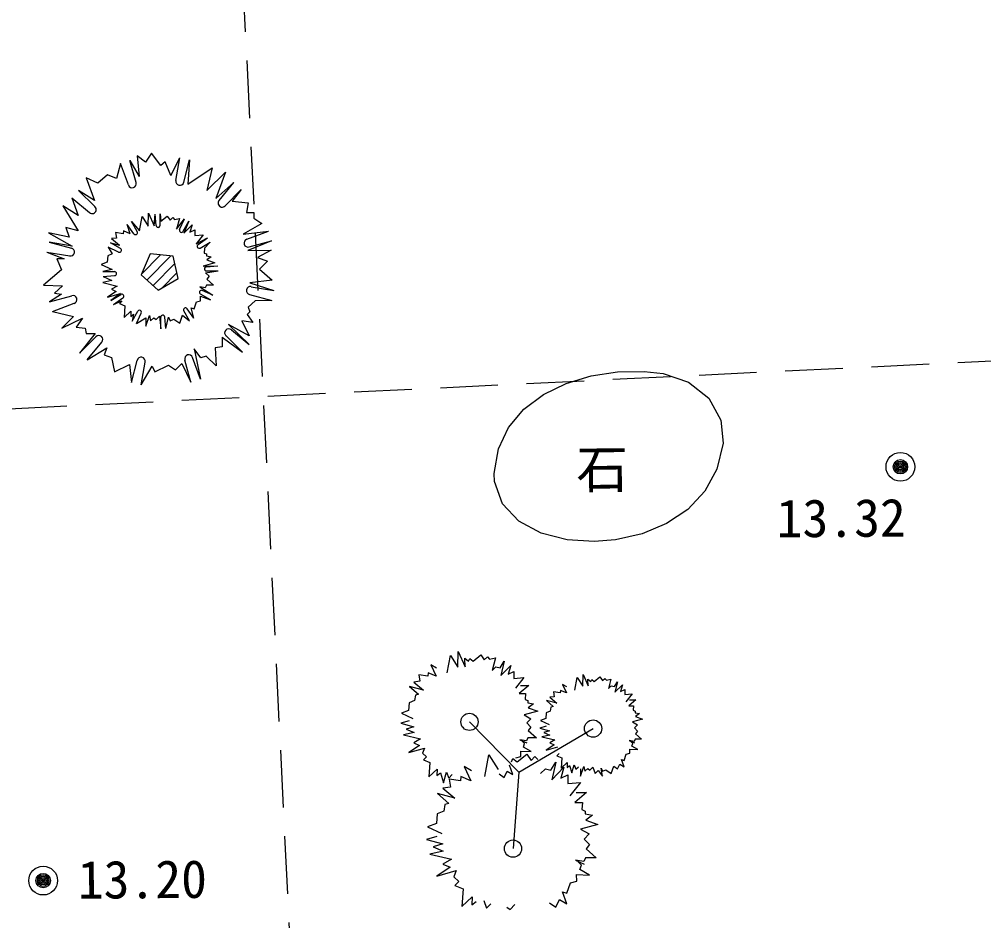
# Model space of a CAD drawing. Units: millimetres on the paper. Extents: x -297 to 277, y -210 to 190.
# Drawn here: x -156.27 to -122.75, y -73.06 to -41.72 of the extents above; entities that cross this region are included whole.
import ezdxf
from ezdxf.enums import TextEntityAlignment as Align

# ---------------------------------------------------------------- set-up
doc = ezdxf.new("R2010")
doc.units = ezdxf.units.MM
doc.header["$PDMODE"] = 32
doc.header["$PDSIZE"] = 1
doc.linetypes.add('DASHED2', pattern=[3, 2, -1])
doc.layers.add('0-1_2003', color=4, linetype='Continuous')
doc.layers.add('0-2_2004', color=4, linetype='DASHED2')
doc.styles.add('ＭＳ ゴシック', font='')
doc.styles.get('ＭＳ ゴシック').set_extended_font_data('MS Gothic')

msp = doc.modelspace()

# ---------------------------------------------------------------- linework, layer by layer
at = {"layer": '0-1_2003', "color": 5}
for p, q in [((-151.009, -47.151), (-150.695, -46.541)), ((-150.829, -47.33), (-150.695, -46.541)), ((-152.757, -46.735), (-152.886, -47.257)), ((-152.478, -47.485), (-152.757, -46.735)), ((-152.213, -47.4), (-152.425, -46.628)), ((-152.425, -46.628), (-152.104, -47.189)), ((-150.556, -47.389), (-150.354, -46.614)), ((-150.354, -46.614), (-150.413, -47.46)), ((-153.95, -47.233), (-153.657, -48.021)), ((-149.439, -47.954), (-148.813, -47.404)), ((-149.323, -48.02), (-148.813, -47.404)), ((-154.211, -47.675), (-153.642, -48.237)), ((-153.657, -48.021), (-154.211, -47.675)), ((-149.116, -48.207), (-148.554, -47.638)), ((-148.554, -47.638), (-148.875, -48.044)), ((-154.445, -47.934), (-153.829, -48.444)), ((-154.445, -47.934), (-154.223, -48.549)), ((-151.578, -48.91), (-151.551, -48.494)), ((-151.514, -48.892), (-151.551, -48.494)), ((-151.374, -48.885), (-151.377, -48.485)), ((-151.377, -48.485), (-151.347, -48.742)), ((-152.29, -49.18), (-152.522, -48.854)), ((-152.417, -49.181), (-152.522, -48.854)), ((-152.173, -49.105), (-152.375, -48.76)), ((-152.375, -48.76), (-152.097, -49.079)), ((-150.803, -49.015), (-150.531, -48.667)), ((-150.697, -49.03), (-150.531, -48.667)), ((-150.573, -49.094), (-150.375, -48.746)), ((-150.375, -48.746), (-150.548, -49.157)), ((-148.492, -49.199), (-147.614, -49.092)), ((-148.364, -49.371), (-147.614, -49.092)), ((-155.234, -49.475), (-154.46, -49.677)), ((-154.435, -49.614), (-155.234, -49.475)), ((-152.755, -49.694), (-153.102, -49.497)), ((-153.102, -49.497), (-152.791, -49.581)), ((-150.125, -49.531), (-149.733, -49.327)), ((-150.059, -49.559), (-149.733, -49.327)), ((-149.984, -49.676), (-149.638, -49.473)), ((-149.638, -49.473), (-149.836, -49.683)), ((-147.507, -49.424), (-148.332, -49.761)), ((-148.278, -49.636), (-147.507, -49.424)), ((-155.308, -49.817), (-154.519, -49.95)), ((-155.308, -49.817), (-154.714, -50.054)), ((-152.818, -49.818), (-153.182, -49.652)), ((-153.182, -49.652), (-153.043, -49.882)), ((-151.376, -49.925), (-152.023, -50.581)), ((-153.428, -50.249), (-153.046, -50.425)), ((-151.003, -49.95), (-151.834, -50.793)), ((-150.864, -50.213), (-151.623, -50.981)), ((-153.046, -50.425), (-153.364, -50.498)), ((-153.364, -50.498), (-152.964, -50.496)), ((-150.792, -50.542), (-151.315, -51.072)), ((-149.876, -50.303), (-149.373, -50.297)), ((-149.797, -50.535), (-149.364, -50.472)), ((-149.771, -50.335), (-149.373, -50.297)), ((-149.764, -50.474), (-149.364, -50.472)), ((-153.355, -50.672), (-152.957, -50.635)), ((-153.355, -50.672), (-153.059, -50.811)), ((-148.262, -50.887), (-147.42, -51.153)), ((-154.799, -51.275), (-155.221, -51.546)), ((-152.758, -51.263), (-153.089, -51.496)), ((-149.993, -51.023), (-149.546, -51.318)), ((-149.625, -51.473), (-149.973, -51.276)), ((-149.546, -51.318), (-149.909, -51.152)), ((-148.209, -51.02), (-147.42, -51.153)), ((-155.221, -51.546), (-154.449, -51.334)), ((-155.113, -51.878), (-154.364, -51.599)), ((-153.089, -51.496), (-152.744, -51.294)), ((-152.995, -51.643), (-152.668, -51.411)), ((-152.995, -51.643), (-152.701, -51.517)), ((-149.969, -51.355), (-149.625, -51.473)), ((-148.267, -51.293), (-147.493, -51.495)), ((-147.493, -51.495), (-148.07, -51.512)), ((-155.113, -51.878), (-154.387, -52.054)), ((-152.352, -52.224), (-152.155, -51.876)), ((-152.197, -52.303), (-152.03, -51.94)), ((-150.352, -52.21), (-150.555, -51.865)), ((-150.206, -52.116), (-150.437, -51.789)), ((-150.206, -52.116), (-150.298, -51.755)), ((-152.299, -51.979), (-152.352, -52.224)), ((-152.197, -52.303), (-151.878, -52.109)), ((-151.403, -52.05), (-151.351, -52.485)), ((-151.351, -52.485), (-151.353, -52.085)), ((-151.176, -52.476), (-151.214, -52.078)), ((-151.176, -52.476), (-151.082, -52.081)), ((-150.595, -52.012), (-150.352, -52.21)), ((-149.003, -52.332), (-148.283, -53.036)), ((-148.899, -52.526), (-148.283, -53.036)), ((-153.632, -52.644), (-154.173, -53.332)), ((-154.173, -53.332), (-153.612, -52.763)), ((-153.915, -53.566), (-153.404, -52.95)), ((-149.22, -52.771), (-148.517, -53.295)), ((-149.086, -52.733), (-148.517, -53.295)), ((-153.915, -53.566), (-153.222, -53.142)), ((-150.187, -53.184), (-149.971, -54.235)), ((-152.373, -54.355), (-152.172, -53.581)), ((-150.303, -54.342), (-150.515, -53.57)), ((-149.971, -54.235), (-150.249, -53.485)), ((-152.436, -53.731), (-152.373, -54.355)), ((-152.032, -54.429), (-151.899, -53.64)), ((-152.032, -54.429), (-151.654, -53.789)), ((-150.622, -53.688), (-150.303, -54.342)), ((-141.395, -64.441), (-141.279, -63.843)), ((-141.279, -63.843), (-141.024, -64.253)), ((-141.024, -64.253), (-141.014, -63.708)), ((-141.014, -63.708), (-140.772, -64.238)), ((-140.787, -63.932), (-140.654, -64.038)), ((-140.772, -64.238), (-140.787, -63.932)), ((-140.654, -64.038), (-140.615, -63.945)), ((-140.615, -63.945), (-140.494, -64.037)), ((-140.494, -64.037), (-140.23, -63.822)), ((-140.23, -63.822), (-140.11, -63.994)), ((-140.11, -63.994), (-140.004, -63.887)), ((-140.004, -63.887), (-139.924, -63.966)), ((-139.924, -63.966), (-139.725, -63.925)), ((-139.725, -63.925), (-139.842, -64.364)), ((-141.967, -64.166), (-141.779, -64.563)), ((-141.767, -64.284), (-141.967, -64.166)), ((-139.842, -64.364), (-139.71, -64.231)), ((-139.71, -64.231), (-139.564, -64.269)), ((-139.564, -64.269), (-139.419, -64.043)), ((-139.419, -64.043), (-139.535, -64.535)), ((-139.535, -64.535), (-139.192, -64.187)), ((-139.192, -64.187), (-139.283, -64.493)), ((-142.39, -64.514), (-142.348, -64.739)), ((-142.071, -64.565), (-142.39, -64.514)), ((-142.058, -64.445), (-142.071, -64.565)), ((-141.779, -64.563), (-142.058, -64.445)), ((-139.283, -64.493), (-139.085, -64.399)), ((-139.085, -64.399), (-139.083, -64.638)), ((-139.083, -64.638), (-138.738, -64.609)), ((-138.738, -64.609), (-139.028, -64.983)), ((-142.706, -64.914), (-142.399, -65.191)), ((-142.227, -65.044), (-142.706, -64.914)), ((-142.348, -64.739), (-142.561, -64.767)), ((-142.561, -64.767), (-142.227, -65.044)), ((-138.564, -64.887), (-138.894, -65.168)), ((-138.856, -64.889), (-138.564, -64.887)), ((-142.505, -65.218), (-142.53, -65.404)), ((-142.399, -65.191), (-142.505, -65.218)), ((-138.894, -65.168), (-138.681, -65.166)), ((-138.681, -65.166), (-138.693, -65.366)), ((-142.715, -65.485), (-142.74, -65.751)), ((-142.53, -65.404), (-142.715, -65.485)), ((-138.693, -65.366), (-138.6, -65.405)), ((-138.6, -65.405), (-138.6, -65.484)), ((-138.6, -65.484), (-138.4, -65.523)), ((-138.4, -65.523), (-138.585, -65.657)), ((-138.585, -65.657), (-138.253, -65.774)), ((-142.74, -65.751), (-142.992, -65.845)), ((-142.992, -65.845), (-142.592, -66.029)), ((-138.253, -65.774), (-138.73, -65.91)), ((-142.724, -66.109), (-143.016, -66.191)), ((-143.016, -66.191), (-142.564, -66.321)), ((-142.564, -66.321), (-142.829, -66.402)), ((-138.635, -66.188), (-138.488, -66.333)), ((-138.488, -66.333), (-138.58, -66.453)), ((-142.549, -66.52), (-142.92, -66.602)), ((-142.92, -66.602), (-142.322, -66.744)), ((-142.829, -66.402), (-142.549, -66.52)), ((-138.58, -66.453), (-138.3, -66.704)), ((-142.36, -66.97), (-142.73, -67.211)), ((-142.322, -66.744), (-142.56, -66.878)), ((-142.56, -66.878), (-142.36, -66.97)), ((-138.87, -66.774), (-138.63, -66.879)), ((-138.644, -66.812), (-138.87, -66.774)), ((-138.71, -66.906), (-138.803, -66.813)), ((-138.749, -67.025), (-138.71, -66.906)), ((-138.482, -67.183), (-138.749, -67.025)), ((-138.592, -66.706), (-138.644, -66.812)), ((-138.3, -66.704), (-138.592, -66.706)), ((-142.73, -67.211), (-142.187, -67.062)), ((-142.187, -67.062), (-142.252, -67.235)), ((-142.252, -67.235), (-142.119, -67.366)), ((-142.119, -67.366), (-142.224, -67.473)), ((-139.012, -67.399), (-138.84, -67.358)), ((-138.841, -67.172), (-138.482, -67.183)), ((-138.84, -67.358), (-138.841, -67.172)), ((-142.224, -67.473), (-141.998, -67.565)), ((-139.114, -67.984), (-139.236, -67.653)), ((-137.416, -67.394), (-137.443, -67.763)), ((-137.443, -67.763), (-137.225, -67.562)), ((-137.145, -67.661), (-137.064, -67.919)), ((-137.064, -67.919), (-136.986, -67.64)), ((-136.986, -67.64), (-136.925, -67.799)), ((-136.764, -68.037), (-136.647, -67.698)), ((-135.699, -67.94), (-135.611, -67.691)), ((-135.611, -67.691), (-135.481, -67.779)), ((-135.481, -67.779), (-135.403, -67.62)), ((-141.744, -67.789), (-141.756, -68.015)), ((-141.756, -68.015), (-141.637, -67.921)), ((-141.637, -67.921), (-141.529, -68.265)), ((-141.529, -68.265), (-141.425, -67.893)), ((-139.592, -67.96), (-139.419, -68.079)), ((-139.419, -68.079), (-139.314, -67.866)), ((-139.314, -67.866), (-139.114, -67.984)), ((-138.911, -67.899), (-139.112, -70.556)), ((-136.925, -67.799), (-136.836, -67.709)), ((-136.766, -67.778), (-136.764, -68.037)), ((-136.507, -67.776), (-136.437, -67.826)), ((-136.437, -67.826), (-136.338, -67.725)), ((-136.338, -67.725), (-136.257, -67.944)), ((-136.257, -67.944), (-136.158, -67.844)), ((-136.158, -67.844), (-135.997, -68.042)), ((-136.049, -67.753), (-135.999, -67.862)), ((-135.997, -68.042), (-136.049, -67.753)), ((-135.999, -67.862), (-135.889, -67.812)), ((-135.889, -67.812), (-135.699, -67.94)), ((-140.846, -71.95), (-140.892, -72.564)), ((-140.892, -72.564), (-140.529, -72.23)), ((-140.13, -72.36), (-140.029, -72.625)), ((-137.623, -72.592), (-137.492, -72.326)), ((-140.029, -72.625), (-139.88, -72.475)), ((-139.332, -72.587), (-139.215, -72.669)), ((-139.215, -72.669), (-139.05, -72.502)), ((-137.839, -72.444), (-137.623, -72.592))]:
    msp.add_line(p, q, dxfattribs=at)
for points in [[(-151.009, -47.151), (-151.2, -46.682), (-151.356, -46.809), (-151.671, -46.373), (-151.888, -46.687), (-152.171, -46.47), (-152.104, -47.189)], [(-150.413, -47.46), (-149.571, -46.891), (-149.754, -47.674), (-149.101, -47.044), (-149.439, -47.954)], [(-152.886, -47.257), (-153.2, -47.134), (-153.542, -47.418), (-153.95, -47.233)], [(-154.223, -48.549), (-154.757, -48.208), (-154.219, -49.081), (-154.658, -48.958), (-154.531, -49.302), (-155.252, -49.15), (-154.435, -49.614)], [(-148.875, -48.044), (-148.312, -48.103), (-148.372, -48.447), (-148.122, -48.446), (-148.12, -48.633), (-147.838, -48.819), (-148.492, -49.199)], [(-152.097, -49.079), (-152.001, -48.58), (-151.788, -48.922), (-151.78, -48.468), (-151.578, -48.91)], [(-151.347, -48.742), (-151.127, -48.564), (-151.026, -48.707), (-150.939, -48.618), (-150.872, -48.684), (-150.706, -48.649), (-150.803, -49.015)], [(-150.548, -49.157), (-150.262, -48.868), (-150.338, -49.123), (-150.172, -49.044), (-150.171, -49.243), (-149.884, -49.219), (-150.125, -49.531)], [(-152.417, -49.181), (-152.65, -49.083), (-152.661, -49.182), (-152.927, -49.14), (-152.892, -49.328), (-153.069, -49.351), (-152.791, -49.581)], [(-153.043, -49.882), (-153.198, -49.949), (-153.218, -50.171), (-153.428, -50.249)], [(-149.836, -49.683), (-149.846, -49.85), (-149.769, -49.882), (-149.768, -49.949), (-149.602, -49.981), (-149.756, -50.092), (-149.479, -50.19), (-149.876, -50.303)], [(-148.332, -49.761), (-147.518, -49.756), (-147.986, -50.009), (-147.641, -50.132), (-147.921, -50.416), (-147.48, -50.788), (-148.262, -50.887)], [(-154.714, -50.054), (-154.964, -50.056), (-154.805, -50.43), (-155.427, -50.966), (-154.77, -50.993), (-155.05, -51.245), (-154.799, -51.275)], [(-149.797, -50.535), (-149.675, -50.656), (-149.752, -50.756), (-149.518, -50.965), (-149.761, -50.966), (-149.805, -51.055), (-149.993, -51.023)], [(-153.059, -50.811), (-153.369, -50.88), (-152.87, -50.998), (-153.068, -51.11), (-152.902, -51.186), (-153.21, -51.387), (-152.758, -51.263)], [(-152.701, -51.517), (-152.788, -51.606), (-152.6, -51.682), (-152.63, -52.092), (-152.388, -51.869), (-152.398, -52.057), (-152.299, -51.979)], [(-150.298, -51.755), (-150.198, -51.788), (-150.112, -51.544), (-149.968, -51.51), (-149.969, -51.355)], [(-148.07, -51.512), (-148.319, -51.733), (-148.255, -51.889), (-148.349, -51.983), (-148.159, -52.263), (-148.535, -52.203), (-148.281, -52.734), (-149.003, -52.332)], [(-154.387, -52.054), (-154.791, -52.464), (-154.074, -52.115), (-154.291, -52.429), (-153.978, -52.459), (-153.945, -52.646), (-153.632, -52.644)], [(-151.878, -52.109), (-151.876, -52.396), (-151.746, -52.019), (-151.711, -52.207), (-151.59, -52.107), (-151.512, -52.162), (-151.403, -52.05)], [(-151.082, -52.081), (-151.025, -52.203), (-150.904, -52.147), (-150.693, -52.289), (-150.595, -52.012)], [(-149.22, -52.771), (-149.217, -53.115), (-149.467, -53.148), (-149.432, -53.774), (-149.778, -53.432), (-149.966, -53.496), (-150.187, -53.184)], [(-153.222, -53.142), (-153.315, -53.393), (-153.064, -53.485), (-152.966, -53.985), (-152.436, -53.731)], [(-151.654, -53.789), (-151.558, -53.976), (-151.09, -53.754), (-150.839, -53.908), (-150.622, -53.688)], [(-136.963, -65.051), (-136.877, -64.602), (-136.685, -64.91)], [(-136.685, -64.91), (-136.678, -64.502), (-136.496, -64.899)], [(-136.496, -64.899), (-136.508, -64.67), (-136.408, -64.749), (-136.378, -64.679), (-136.288, -64.748), (-136.09, -64.587), (-136, -64.716), (-135.92, -64.636), (-135.86, -64.695), (-135.711, -64.664), (-135.799, -64.994), (-135.7, -64.893), (-135.59, -64.922), (-135.482, -64.752), (-135.569, -65.121), (-135.312, -64.861), (-135.38, -65.09), (-135.231, -65.02), (-135.23, -65.199), (-134.971, -65.177), (-135.188, -65.457)], [(-137.243, -64.933), (-137.393, -64.845), (-137.251, -65.143), (-137.461, -65.054), (-137.47, -65.144), (-137.71, -65.106), (-137.679, -65.275), (-137.838, -65.296), (-137.588, -65.503), (-137.947, -65.406), (-137.716, -65.614), (-137.796, -65.634), (-137.815, -65.774), (-137.954, -65.834), (-137.972, -66.034), (-138.161, -66.104), (-137.861, -66.242)], [(-135.059, -65.387), (-134.84, -65.385), (-135.088, -65.596), (-134.928, -65.595), (-134.937, -65.745), (-134.867, -65.774), (-134.867, -65.834), (-134.718, -65.863), (-134.856, -65.963), (-134.607, -66.051), (-134.965, -66.153), (-134.785, -66.251), (-134.893, -66.362), (-134.783, -66.47), (-134.852, -66.56), (-134.642, -66.748), (-134.861, -66.75), (-134.9, -66.83), (-135.07, -66.801), (-134.89, -66.879)], [(-138.73, -65.91), (-138.49, -66.041), (-138.635, -66.188)], [(-140.625, -66.149), (-138.911, -67.899), (-136.328, -66.382)], [(-137.961, -66.302), (-138.179, -66.363), (-137.84, -66.461), (-138.039, -66.522), (-137.829, -66.61), (-138.107, -66.672), (-137.659, -66.778), (-137.837, -66.879), (-137.687, -66.948), (-137.965, -67.129), (-137.558, -67.017)], [(-135.403, -67.62), (-135.253, -67.708), (-135.344, -67.46), (-135.254, -67.489), (-135.176, -67.27), (-135.047, -67.239), (-135.048, -67.099), (-134.779, -67.108), (-134.979, -66.989), (-134.95, -66.9), (-135.02, -66.83)], [(-140.092, -68.045), (-139.948, -67.297), (-139.629, -67.81)], [(-139.166, -67.541), (-139.117, -67.425), (-138.967, -67.54), (-138.637, -67.272), (-138.486, -67.487), (-138.354, -67.353), (-138.254, -67.452)], [(-137.506, -67.245), (-137.585, -67.325), (-137.416, -67.394)], [(-140.558, -67.849), (-140.808, -67.701), (-140.572, -68.198), (-140.922, -68.051), (-140.937, -68.2), (-141.336, -68.136), (-141.285, -68.418), (-141.55, -68.453), (-141.133, -68.799), (-141.731, -68.637), (-141.347, -68.983), (-141.48, -69.017), (-141.511, -69.249), (-141.743, -69.351), (-141.774, -69.683), (-142.089, -69.801), (-141.589, -70.03)], [(-141.998, -67.565), (-142.034, -68.056), (-141.744, -67.789)], [(-138.151, -67.949), (-137.986, -67.782), (-137.803, -67.831), (-137.623, -67.548), (-137.768, -68.163), (-137.34, -67.728), (-137.453, -68.111), (-137.205, -67.993), (-137.203, -68.292), (-136.772, -68.255), (-137.134, -68.723)], [(-137.225, -67.562), (-137.234, -67.731), (-137.145, -67.661)], [(-136.647, -67.698), (-136.616, -67.867), (-136.507, -67.776)], [(-141.425, -67.893), (-141.344, -68.105), (-141.225, -67.984)], [(-136.919, -68.605), (-136.554, -68.603), (-136.966, -68.954), (-136.701, -68.952), (-136.716, -69.201), (-136.599, -69.25), (-136.599, -69.35), (-136.349, -69.398), (-136.581, -69.565), (-136.165, -69.712), (-136.761, -69.882), (-136.461, -70.046), (-136.643, -70.229), (-136.459, -70.411), (-136.574, -70.561), (-136.223, -70.874), (-136.588, -70.876), (-136.654, -71.009), (-136.936, -70.962), (-136.637, -71.092)], [(-141.754, -70.131), (-142.119, -70.233), (-141.554, -70.395), (-141.885, -70.497), (-141.535, -70.644), (-141.999, -70.746), (-141.251, -70.924), (-141.549, -71.092), (-141.299, -71.206), (-141.762, -71.508), (-141.083, -71.321), (-141.164, -71.537), (-140.997, -71.702), (-141.129, -71.836), (-140.846, -71.95)], [(-137.492, -72.326), (-137.242, -72.474), (-137.394, -72.06), (-137.244, -72.109), (-137.114, -71.743), (-136.898, -71.691), (-136.9, -71.459), (-136.452, -71.473), (-136.785, -71.276), (-136.736, -71.126), (-136.853, -71.011)], [(-140.529, -72.23), (-140.544, -72.512), (-140.395, -72.395)]]:
    msp.add_lwpolyline(points, dxfattribs=at)
msp.add_lwpolyline([(-151.439, -51.144), (-150.749, -50.74), (-150.92, -49.958), (-151.716, -49.88), (-152.037, -50.613)], close=True, dxfattribs=at)
at = {"layer": '0-1_2003'}
msp.add_lwpolyline([(-139.763, -57.517), (-139.618, -56.657), (-139.264, -55.912), (-138.732, -55.283), (-138.056, -54.772), (-137.267, -54.383), (-136.399, -54.118), (-135.484, -53.978), (-134.554, -53.967), (-133.896, -54.039), (-133.009, -54.34), (-132.308, -54.897), (-131.885, -55.659), (-131.81, -56.455), (-132.025, -57.359), (-132.445, -58.129), (-133.04, -58.761), (-133.777, -59.255), (-134.623, -59.608), (-135.546, -59.819), (-136.295, -59.884), (-137.232, -59.822), (-138.133, -59.584), (-138.912, -59.169), (-139.481, -58.574), (-139.753, -57.797)], close=True, dxfattribs=at)
at = {"layer": '0-1_2003', "color": 2}
for radius in [0.25, 0.2, 0.15, 0.1, 0.05, 0.02]:
    msp.add_circle((-125.649, -57.282), radius, dxfattribs=at)
at = {"layer": '0-1_2003', "color": 5}
for centre in [(-140.625, -66.149), (-136.328, -66.382), (-139.112, -70.556)]:
    msp.add_circle(centre, 0.3, dxfattribs=at)
at = {"layer": '0-1_2003'}
for radius in [0.25, 0.2, 0.15, 0.1, 0.05, 0.02]:
    msp.add_circle((-155.441, -71.667), radius, dxfattribs=at)
at = {"layer": '0-1_2003', "color": 5}
for centre, radius, start, end in [((-152.345, -47.442), 0.14, 197.88, 17.88), ((-150.693, -47.359), 0.14, 167.88, 347.88), ((-153.735, -48.341), 0.14, 227.88, 47.88), ((-149.22, -48.114), 0.14, 137.88, 317.88), ((-151.444, -48.888), 0.0698, 182.88, 2.88), ((-152.232, -49.143), 0.0698, 212.88, 32.88), ((-150.635, -49.062), 0.0698, 152.88, 332.88), ((-150.021, -49.617), 0.0698, 122.88, 302.88), ((-148.321, -49.503), 0.14, 107.88, 287.88), ((-154.49, -49.814), 0.14, 257.88, 77.88), ((-152.787, -49.756), 0.0698, 242.88, 62.88), ((-152.96, -50.565), 0.0698, 272.88, 92.88), ((-149.767, -50.405), 0.0698, 92.88, 272.88), ((-149.941, -51.214), 0.0698, 62.88, 242.88), ((-148.238, -51.156), 0.14, 77.88, 257.88), ((-154.406, -51.466), 0.14, 287.88, 107.88), ((-152.706, -51.353), 0.0698, 302.88, 122.88), ((-152.093, -51.908), 0.0698, 332.88, 152.88), ((-150.496, -51.827), 0.0698, 32.88, 212.88), ((-151.284, -52.081), 0.0698, 2.88, 182.88), ((-148.993, -52.629), 0.14, 47.88, 227.88), ((-153.508, -52.856), 0.14, 317.88, 137.88), ((-152.035, -53.611), 0.14, 347.88, 167.88), ((-150.382, -53.528), 0.14, 17.88, 197.88)]:
    msp.add_arc(centre, radius, start, end, dxfattribs=at)
at = {"layer": '0-1_2003', "color": 2}
msp.add_point((-125.649, -57.282), dxfattribs=at)
at = {"layer": '0-1_2003'}
msp.add_point((-155.441, -71.667), dxfattribs=at)
at = {"layer": '0-2_2004'}
for p, q in [((-142.262, -168.012), (-151.25, 16.18)), ((121.053, -41.727), (-205.927, -57.681))]:
    msp.add_line(p, q, dxfattribs=at)

# ---------------------------------------------------------------- texts
at = {"layer": '0-1_2003', "color": 3, "style": 'ＭＳ ゴシック'}
msp.add_text('石', height=1.32, rotation=0.38, dxfattribs=at).set_placement((-136.902, -58.422), align=Align.BOTTOM_LEFT)
at = {"layer": '0-1_2003', "style": 'ＭＳ ゴシック'}
for s, p in [('13.32', (-129.945, -60.131)), ('13.20', (-154.231, -72.693))]:
    msp.add_text(s, height=1.32, rotation=0.38, dxfattribs=at).set_placement(p, align=Align.BOTTOM_LEFT)

doc.saveas('drawing.dxf')
